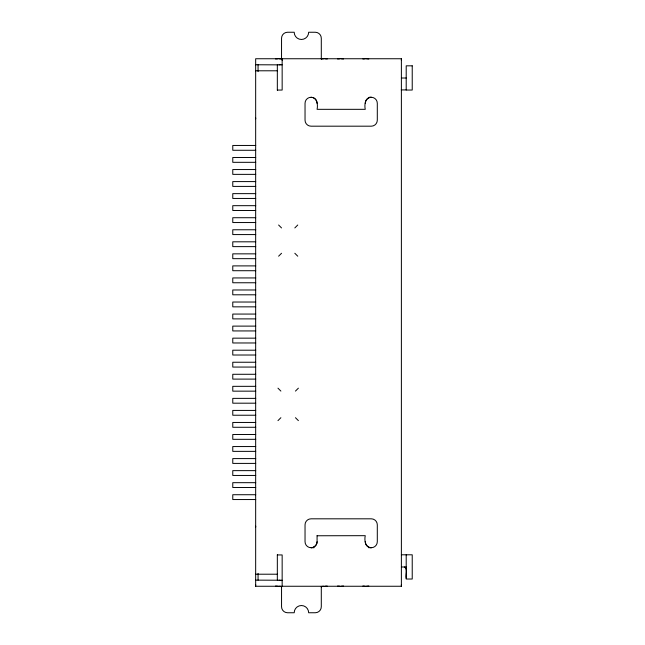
<?xml version="1.0" encoding="UTF-8"?>
<svg xmlns="http://www.w3.org/2000/svg" width="645" height="645" viewBox="0 0 645 645"><rect width="100%" height="100%" fill="white"/><g stroke="black" fill="none" stroke-linecap="round" stroke-linejoin="round"><path stroke-width="0.97" d="M401.383 584.644L401.383 586.257L255.662 586.257L255.662 584.644M255.662 580.137L282.155 580.234M258.065 580.137L258.065 573.381M277.334 580.137L277.334 554.764M282.155 64.863L255.662 64.766M282.155 60.356L282.155 58.743L282.155 90.058L277.334 90.058M317.082 535.761L365.255 535.673C364.223 540.163 365.175 547.774 371.278 547.718A6.023 6.023 0 0 0 377.301 541.695L377.301 524.828A6.023 6.023 0 0 0 371.278 518.814L311.059 518.814A6.023 6.023 0 0 0 305.037 524.828L305.037 541.695A6.023 6.023 0 0 0 311.059 547.718L314.067 547.718M401.383 60.356L401.383 58.743L255.662 58.743L255.662 586.257M406.205 554.797L406.205 579.025L412.228 579.025L412.228 554.797L401.383 554.797M365.255 103.305L365.255 103.256A6.023 6.023 0 0 1 371.278 97.282C365.175 97.226 364.215 104.837 365.255 109.328L317.082 109.328C318.058 104.845 317.187 97.226 311.059 97.282A6.023 6.023 0 0 0 305.037 103.305L305.037 120.172A6.023 6.023 0 0 0 311.059 126.186L371.278 126.186A6.023 6.023 0 0 0 377.301 120.172L377.301 103.305A6.023 6.023 0 0 0 371.278 97.282L369.222 97.282M365.255 541.744L365.255 541.695A6.023 6.023 0 0 0 371.278 547.718L368.48 547.661M317.082 541.744C317.179 544.711 314.3 547.879 311.059 547.718A6.023 6.023 0 0 0 317.082 541.695L317.082 535.673M321.299 587.063L321.766 586.418L323.709 586.257M281.534 59.058L281.551 38.273A6.023 6.023 0 0 1 287.573 32.25L294.201 32.25A7.224 7.224 0 0 0 301.425 39.474A7.224 7.224 0 0 0 308.649 32.25L315.276 32.25A6.023 6.023 0 0 1 321.299 38.273L321.307 59.058M281.534 64.452L279.124 64.766M294.821 227.935L297.748 225.008M278.608 256.194L281.534 253.267M295.466 391.088L298.393 388.161M277.963 420.637L280.881 417.71M275.584 58.993L277.955 58.743M321.347 58.993L323.726 58.743M337.609 58.993L339.98 58.743M362.901 58.993L365.272 58.743M327.192 586.063L324.887 586.257M343.519 586.007L341.149 586.257M368.811 586.007L366.441 586.257M255.662 70.789L277.334 70.789M401.383 78.013L406.205 78.013M401.23 89.913L406.205 89.913M255.734 145.456L232.772 145.456L232.772 150.277L255.734 150.277M255.734 157.501L232.772 157.501L232.772 162.322L255.734 162.322M255.734 169.546L232.772 169.546L232.772 174.368L255.734 174.368M255.734 181.592L232.772 181.592L232.772 186.405L255.734 186.405M255.734 193.637L232.772 193.637L232.772 198.45L255.734 198.45M255.734 205.674L232.772 205.674L232.772 210.496L255.734 210.496M255.734 217.72L232.772 217.72L232.772 222.541L255.734 222.541M255.734 229.765L232.772 229.765L232.772 234.578L255.734 234.578M255.734 241.811L232.772 241.811L232.772 246.624L255.734 246.624M255.734 253.848L232.772 253.848L232.772 258.669L255.734 258.669M255.734 265.893L232.772 265.893L232.772 270.715L255.734 270.715M255.734 277.939L232.772 277.939L232.772 282.76L255.734 282.76M255.734 289.984L232.772 289.984L232.772 294.797L255.734 294.797M255.734 302.029L232.772 302.029L232.772 306.843L255.734 306.843M255.734 314.067L232.772 314.067L232.772 318.888L255.734 318.888M255.734 326.112L232.772 326.112L232.772 330.933L255.734 330.933M255.734 338.157L232.772 338.157L232.772 342.971L255.734 342.971M255.734 350.203L232.772 350.203L232.772 355.016L255.734 355.016M255.734 362.24L232.772 362.24L232.772 367.061L255.734 367.061M255.734 374.285L232.772 374.285L232.772 379.107L255.734 379.107M255.734 386.331L232.772 386.331L232.772 391.152L255.734 391.152M255.734 398.376L232.772 398.376L232.772 403.19L255.734 403.19M255.734 410.422L232.772 410.422L232.772 415.235L255.734 415.235M255.734 422.459L232.772 422.459L232.772 427.28L255.734 427.28M255.734 434.504L232.772 434.504L232.772 439.326L255.734 439.326M255.734 446.55L232.772 446.55L232.772 451.363L255.734 451.363M255.734 458.595L232.772 458.595L232.772 463.408L255.734 463.408M255.734 470.632L232.772 470.632L232.772 475.454L255.734 475.454M255.734 482.678L232.772 482.678L232.772 487.499L255.734 487.499M255.734 494.723L232.772 494.723L232.772 499.544L255.734 499.544M277.334 554.942L282.155 554.942L282.155 586.257M401.383 566.987L406.205 566.987M255.662 574.211L277.334 574.211M324.887 58.743L327.265 58.993M341.149 58.743L343.519 58.993M366.441 58.743L368.811 58.993M279.124 58.743L281.494 58.993M279.124 580.234L281.551 580.613M365.272 586.257L362.901 586.007M278.834 586.257L280.906 586.37L281.551 587.063M339.98 586.257L337.609 586.007M277.955 586.257L275.584 586.007M404.48 566.987C408.148 568.826 405.318 574.808 406.205 578.428M278.608 225.008L281.534 227.935M294.821 253.267L297.748 256.194M277.963 388.161L280.881 391.088M295.466 417.71L298.393 420.637M401.383 58.743L401.383 586.257M321.299 586.563L321.299 606.727A6.023 6.023 0 0 1 315.276 612.75L308.649 612.75A7.224 7.224 0 0 0 301.425 605.526A7.224 7.224 0 0 0 294.201 612.75L287.573 612.75A6.023 6.023 0 0 1 281.551 606.727L281.551 586.563M277.334 64.766L277.334 90.236M258.065 64.766L258.065 71.619M311.059 97.282A6.023 6.023 0 0 1 317.082 103.305M255.751 118.809A6.023 6.023 0 0 1 255.662 117.761M255.662 527.239A6.023 6.023 0 0 1 255.751 526.191M412.228 65.822L406.205 65.822L406.205 90.042L412.228 90.042L412.228 65.822"/></g></svg>
